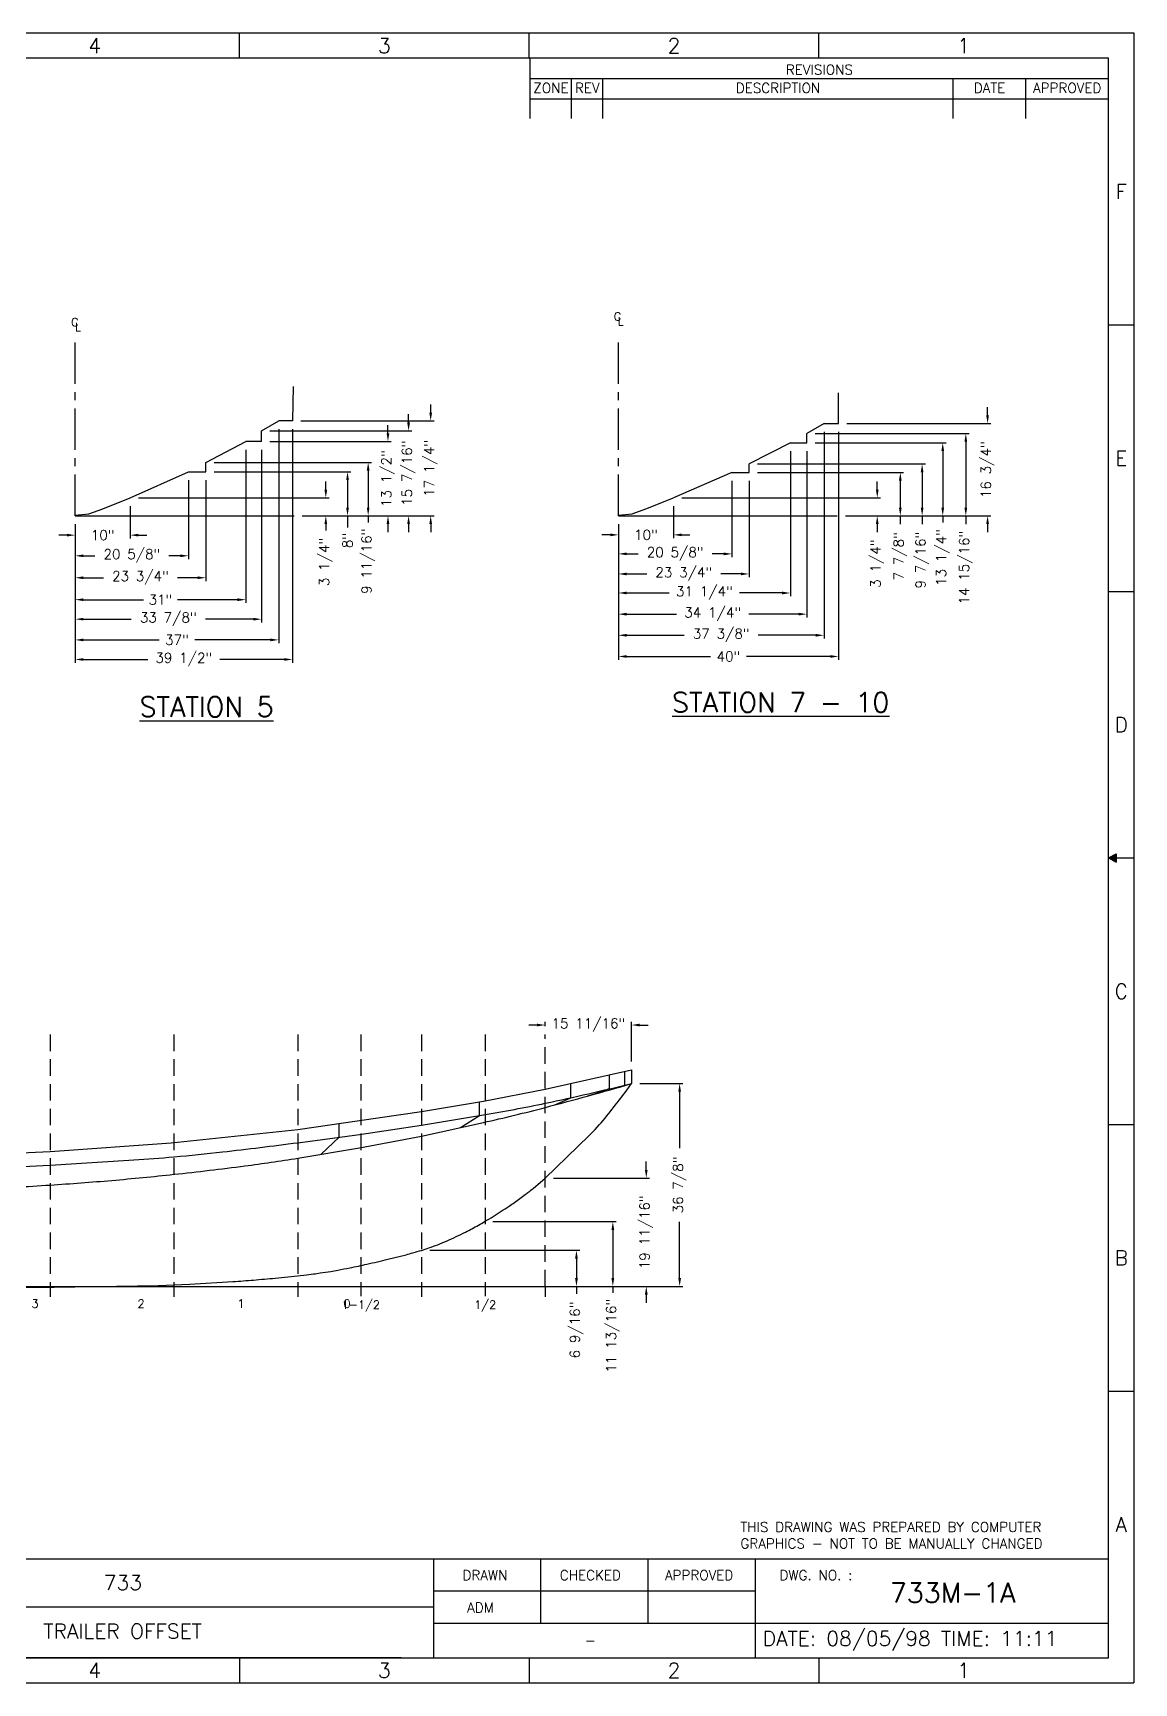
# Model space of a CAD drawing. Extents: x 0 to 431, y 0 to 300.
# Drawn here: x 230.3 to 430.5, y 0 to 300 of the extents above; entities that cross this region are included whole.
import ezdxf
from ezdxf.enums import TextEntityAlignment as Align

# ---------------------------------------------------------------- set-up
doc = ezdxf.new("R2010")
doc.units = 0
doc.header["$LTSCALE"] = 1.5
for name, pattern in [('CENTER', [2, 1.25, -0.25, 0.25, -0.25]), ('DASHED', [0.75, 0.5, -0.25]), ('PHANTOM', [2.5, 1.25, -0.25, 0.25, -0.25, 0.25, -0.25])]:
    doc.linetypes.add(name, pattern=pattern)
doc.layers.get('0').update_dxf_attribs({"linetype": 'CONTINUOUS'})
doc.layers.get('DEFPOINTS').update_dxf_attribs({"linetype": 'CONTINUOUS'})
for name, color, linetype in [('B10', 7, 'CONTINUOUS'), ('B2-5', 7, 'CONTINUOUS'), ('B20', 7, 'CONTINUOUS'), ('B30', 7, 'CONTINUOUS'), ('B5', 7, 'CONTINUOUS'), ('BL', 7, 'CONTINUOUS'), ('BORDER', 7, 'CONTINUOUS'), ('DIM', 7, 'CONTINUOUS'), ('DIM_M', 6, 'CONTINUOUS'), ('KL', 7, 'CONTINUOUS'), ('OC', 7, 'CONTINUOUS'), ('SECTION', 1, 'CONTINUOUS'), ('SH', 7, 'CONTINUOUS'), ('SK', 7, 'CONTINUOUS'), ('SR3A', 7, 'CONTINUOUS'), ('TR', 7, 'CONTINUOUS'), ('TXT_L', 5, 'CONTINUOUS'), ('TXT_M', 6, 'CONTINUOUS'), ('TXT_S', 7, 'CONTINUOUS')]:
    doc.layers.add(name, color=color, linetype=linetype)
doc.styles.add('LARGE', font='SIMPLEX.SHX', dxfattribs={"height": 3.6})
doc.styles.add('MEDIUM', font='SIMPLEX.SHX', dxfattribs={"height": 2.7})
doc.styles.add('SIMPLEX', font='simplex')
doc.styles.add('SMALL', font='SIMPLEX', dxfattribs={"height": 1.8})
doc.dimstyles.new('SMALL', dxfattribs={"dimscale": 1.5, "dimtxt": 1.2, "dimasz": 1, "dimexe": 0.4, "dimexo": 1, "dimgap": 0.8, "dimtad": 0, "dimdec": 4, "dimzin": 3, "dimtxsty": 'SMALL', "dimcen": 1, "dimclrd": 256, "dimclre": 256, "dimclrt": 256, "dimazin": 3, "dimtfac": 1, "dimtdec": 0, "dimtofl": 0, "dimtmove": 0, "dimatfit": 3, "dimtolj": 1, "dimtzin": 0})

# ---------------------------------------------------------------- blocks, each defined once
blk = doc.blocks.new('BOX')
at = {"layer": 'BORDER', "ltscale": 4}
for p, q in [((44.69, 15.05), (283.85, 15.05)), ((241.08, 15.05), (241.08, 3.12)), ((202.08, 11.16), (241.08, 11.16)), ((121.06, 9.22), (202.08, 9.22)), ((202.08, 7.27), (283.85, 7.27))]:
    blk.add_line(p, q, dxfattribs=at)
at = {"layer": 'BORDER', "color": 6, "ltscale": 4}
for p, q in [((202.08, 15.05), (202.08, 3.12)), ((215.08, 15.05), (215.08, 7.27)), ((228.08, 15.05), (228.08, 7.27))]:
    blk.add_line(p, q, dxfattribs=at)
at = {"layer": 'TXT_L', "ltscale": 4, "style": 'LARGE'}
blk.add_attdef('DRAWING', (257.4, 9.74), '', height=2.4, dxfattribs=at)
at = {"layer": 'TXT_M', "ltscale": 4, "style": 'MEDIUM'}
for tag, p in [('BOAT', (164.45, 11.27)), ('TITLE', (164.42, 5.38))]:
    blk.add_attdef(tag, text='', height=1.8, dxfattribs=at).set_placement(p, align=Align.CENTER)
at = {"layer": 'TXT_S', "ltscale": 4, "style": 'SMALL'}
for s, p in [('THIS DRAWING WAS PREPARED BY COMPUTER', (239.3, 18.31)), ('GRAPHICS - NOT TO BE MANUALLY CHANGED', (239.3, 16.31)), ('DRAWN ', (205.61, 12.47)), ('CHECKED ', (217.41, 12.47)), ('APPROVED ', (230.15, 12.47)), ('DWG. NO. :', (244.03, 12.47))]:
    blk.add_text(s, height=1.2, dxfattribs=at).set_placement(p)
for p in [(206.18, 8.54), (218.36, 8.54), (231.35, 8.54)]:
    blk.add_attdef('NAME', p, '', height=1.2, dxfattribs=at)
blk.add_attdef('-', text='', height=1.2, dxfattribs=at).set_placement((221.11, 4.54), align=Align.CENTER)
blk = doc.blocks.new('L', base_point=(6285.9, 125))
blk.add_line((6285.9, 125), (6285.9, 0))
blk = doc.blocks.new('BRD')
for p, q in [((0, 200), (287, 200)), ((0, 0), (287, 0))]:
    blk.add_line(p, q)
at = {"layer": 'BORDER'}
blk.add_line((287, 200), (287, 0), dxfattribs=at)
at = {"layer": 'BORDER', "color": 6}
for p, q in [((283.91, 196.94), (3.08, 196.94)), ((213.83, 189.63), (213.83, 196.94)), ((283.91, 3.06), (283.91, 196.94)), ((283.91, 194.45), (213.83, 194.45)), ((218.83, 189.63), (218.83, 194.45)), ((222.64, 189.63), (222.64, 194.45)), ((265.09, 189.63), (265.09, 194.45)), ((273.9, 189.63), (273.9, 194.45)), ((283.91, 191.96), (213.83, 191.96)), ((283.91, 100), (284.84, 100.51)), ((284.84, 100.51), (284.84, 99.49)), ((283.91, 100), (284.84, 99.49)), ((3.08, 3.06), (283.91, 3.06)), ((198.18, 3.06), (3.08, 3.06))]:
    blk.add_line(p, q, dxfattribs=at)
blk.add_solid([(284.84, 100.51), (284.84, 99.49), (283.91, 100)], dxfattribs=at)
at = {"layer": 'BORDER', "zscale": 0.2175}
for p, xscale, yscale, rotation in [((178.6, 196.94), 0.02463397823155932, 0.02447945928620387, 180), ((213.7, 196.94), 0.02463397823155932, 0.02447945928620387, 180), ((248.8, 196.94), 0.02463397823155932, 0.02447945928620387, 180), ((283.91, 164.62), 0.02447945928620386, 0.0246339782315593, 90), ((283.91, 132.31), 0.02447945928620386, 0.0246339782315593, 90), ((283.91, 100), 0.02447945928620386, 0.0246339782315593, 90), ((283.91, 67.69), 0.02447945928620386, 0.0246339782315593, 90), ((283.91, 35.37), 0.02447945928620386, 0.0246339782315593, 90)]:
    blk.add_blockref('L', p, dxfattribs=dict(at, xscale=xscale, yscale=yscale, rotation=rotation))
at = {"layer": 'BORDER', "xscale": -0.02463397823155932, "yscale": 0.02447945928620387, "zscale": 0.2175}
for p in [(178.6, 3.06), (213.7, 3.06), (248.8, 3.06)]:
    blk.add_blockref('L', p, dxfattribs=at)
at = {"layer": 'TXT_S', "style": 'SMALL'}
for s, p in [('REVISIONS', (248.87, 194.95)), ('ZONE', (216.33, 192.74)), ('REV', (220.74, 192.74)), ('DESCRIPTION', (243.86, 192.74)), ('DATE', (269.49, 192.74)), ('APPROVED', (278.9, 192.74))]:
    blk.add_text(s, height=1.2, dxfattribs=at).set_placement(p, align=Align.CENTER)
blk = doc.blocks.new('VA')
at = {"layer": 'TXT_M', "color": 6, "ltscale": 4, "style": 'MEDIUM'}
for s, p in [('F', (285.45, 180.78)), ('E', (285.45, 148.47)), ('D', (285.45, 116.16)), ('C', (285.45, 83.84)), ('B', (285.45, 51.53)), ('A', (285.45, 19.22))]:
    blk.add_text(s, height=1.8, dxfattribs=at).set_placement(p, align=Align.MIDDLE)
blk = doc.blocks.new('H1')
at = {"layer": 'TXT_M', "color": 6, "ltscale": 4, "style": 'MEDIUM'}
for s, p in [('4', (161.04, 198.47)), ('3', (196.15, 198.47)), ('2', (231.25, 198.47)), ('1', (266.35, 198.47)), ('4', (161.04, 1.53)), ('3', (196.15, 1.53)), ('2', (231.25, 1.53)), ('1', (266.35, 1.53))]:
    blk.add_text(s, height=1.8, dxfattribs=at).set_placement(p, align=Align.MIDDLE)
blk = doc.blocks.new('*D32')
at = {"linetype": 'BYBLOCK', "ltscale": 4}
for p, q in [((277.51, 255.81), (277.51, 213.33)), ((238.01, 238.56), (238.01, 213.33)), ((239.51, 213.93), (251.2, 213.93)), ((276.01, 213.93), (264.31, 213.93))]:
    blk.add_line(p, q, dxfattribs=at)
for points in [[(239.51, 214.18), (239.51, 213.68), (238.01, 213.93)], [(276.01, 214.18), (276.01, 213.68), (277.51, 213.93)]]:
    blk.add_solid(points, dxfattribs=at)
at = {"layer": 'DEFPOINTS', "color": 0, "linetype": 'BYBLOCK', "ltscale": 4}
for p in [(277.51, 257.31), (238.01, 240.06), (277.51, 213.93)]:
    blk.add_point(p, dxfattribs=at)
at = {"linetype": 'BYBLOCK', "ltscale": 4, "insert": (257.76, 213.93), "char_height": 1.8, "attachment_point": 5, "style": 'SMALL'}
blk.add_mtext('\\A1;39 1/2"', dxfattribs=at)
blk = doc.blocks.new('*D33')
at = {"linetype": 'BYBLOCK', "ltscale": 4}
for p, q in [((275.01, 255.81), (275.01, 216.89)), ((238.01, 238.56), (238.01, 216.89)), ((239.51, 217.49), (253.25, 217.49)), ((273.51, 217.49), (259.76, 217.49))]:
    blk.add_line(p, q, dxfattribs=at)
for points in [[(239.51, 217.74), (239.51, 217.24), (238.01, 217.49)], [(273.51, 217.74), (273.51, 217.24), (275.01, 217.49)]]:
    blk.add_solid(points, dxfattribs=at)
at = {"layer": 'DEFPOINTS', "color": 0, "linetype": 'BYBLOCK', "ltscale": 4}
for p in [(275.01, 257.31), (238.01, 240.06), (275.01, 217.49)]:
    blk.add_point(p, dxfattribs=at)
at = {"linetype": 'BYBLOCK', "ltscale": 4, "insert": (256.51, 217.49), "char_height": 1.8, "attachment_point": 5, "style": 'SMALL'}
blk.add_mtext('\\A1;37"', dxfattribs=at)
blk = doc.blocks.new('*D34')
at = {"linetype": 'BYBLOCK', "ltscale": 4}
for p, q in [((271.88, 252.06), (271.88, 220.66)), ((238.01, 238.56), (238.01, 220.66)), ((239.51, 221.26), (248.21, 221.26)), ((270.38, 221.26), (261.67, 221.26))]:
    blk.add_line(p, q, dxfattribs=at)
for points in [[(239.51, 221.51), (239.51, 221.01), (238.01, 221.26)], [(270.38, 221.51), (270.38, 221.01), (271.88, 221.26)]]:
    blk.add_solid(points, dxfattribs=at)
at = {"layer": 'DEFPOINTS', "color": 0, "linetype": 'BYBLOCK', "ltscale": 4}
for p in [(271.88, 253.56), (238.01, 240.06), (271.88, 221.26)]:
    blk.add_point(p, dxfattribs=at)
at = {"linetype": 'BYBLOCK', "ltscale": 4, "insert": (254.94, 221.26), "char_height": 1.8, "attachment_point": 5, "style": 'SMALL'}
blk.add_mtext('\\A1;33 7/8"', dxfattribs=at)
blk = doc.blocks.new('*D35')
at = {"linetype": 'BYBLOCK', "ltscale": 4}
for p, q in [((269.01, 252.06), (269.01, 224.2)), ((238.01, 238.56), (238.01, 224.2)), ((239.51, 224.8), (250.42, 224.8)), ((267.51, 224.8), (256.59, 224.8))]:
    blk.add_line(p, q, dxfattribs=at)
for points in [[(239.51, 225.05), (239.51, 224.55), (238.01, 224.8)], [(267.51, 225.05), (267.51, 224.55), (269.01, 224.8)]]:
    blk.add_solid(points, dxfattribs=at)
at = {"layer": 'DEFPOINTS', "color": 0, "linetype": 'BYBLOCK', "ltscale": 4}
for p in [(269.01, 253.56), (238.01, 240.06), (269.01, 224.8)]:
    blk.add_point(p, dxfattribs=at)
at = {"linetype": 'BYBLOCK', "ltscale": 4, "insert": (253.51, 224.8), "char_height": 1.8, "attachment_point": 5, "style": 'SMALL'}
blk.add_mtext('\\A1;31"', dxfattribs=at)
blk = doc.blocks.new('*D36')
at = {"linetype": 'BYBLOCK', "ltscale": 4}
for p, q in [((261.76, 246.56), (261.76, 228.19)), ((238.01, 238.56), (238.01, 228.19)), ((239.51, 228.79), (243.15, 228.79)), ((260.26, 228.79), (256.61, 228.79))]:
    blk.add_line(p, q, dxfattribs=at)
for points in [[(239.51, 229.04), (239.51, 228.54), (238.01, 228.79)], [(260.26, 229.04), (260.26, 228.54), (261.76, 228.79)]]:
    blk.add_solid(points, dxfattribs=at)
at = {"layer": 'DEFPOINTS', "color": 0, "linetype": 'BYBLOCK', "ltscale": 4}
for p in [(261.76, 248.06), (238.01, 240.06), (261.76, 228.79)]:
    blk.add_point(p, dxfattribs=at)
at = {"linetype": 'BYBLOCK', "ltscale": 4, "insert": (249.88, 228.79), "char_height": 1.8, "attachment_point": 5, "style": 'SMALL'}
blk.add_mtext('\\A1;23 3/4"', dxfattribs=at)
blk = doc.blocks.new('*D37')
at = {"linetype": 'BYBLOCK', "ltscale": 4}
for p, q in [((258.63, 246.56), (258.63, 232.18)), ((238.01, 238.56), (238.01, 232.18)), ((239.51, 232.78), (241.59, 232.78)), ((257.13, 232.78), (255.05, 232.78))]:
    blk.add_line(p, q, dxfattribs=at)
for points in [[(239.51, 233.03), (239.51, 232.53), (238.01, 232.78)], [(257.13, 233.03), (257.13, 232.53), (258.63, 232.78)]]:
    blk.add_solid(points, dxfattribs=at)
at = {"layer": 'DEFPOINTS', "color": 0, "linetype": 'BYBLOCK', "ltscale": 4}
for p in [(258.63, 248.06), (238.01, 240.06), (258.63, 232.78)]:
    blk.add_point(p, dxfattribs=at)
at = {"linetype": 'BYBLOCK', "ltscale": 4, "insert": (248.32, 232.78), "char_height": 1.8, "attachment_point": 5, "style": 'SMALL'}
blk.add_mtext('\\A1;20 5/8"', dxfattribs=at)
blk = doc.blocks.new('*D38')
at = {"linetype": 'BYBLOCK', "ltscale": 4}
for p, q in [((248.01, 241.81), (248.01, 235.94)), ((238.01, 238.56), (238.01, 235.94)), ((236.51, 236.54), (235.01, 236.54)), ((249.51, 236.54), (251.01, 236.54))]:
    blk.add_line(p, q, dxfattribs=at)
for points in [[(236.51, 236.79), (236.51, 236.29), (238.01, 236.54)], [(249.51, 236.79), (249.51, 236.29), (248.01, 236.54)]]:
    blk.add_solid(points, dxfattribs=at)
at = {"layer": 'DEFPOINTS', "color": 0, "linetype": 'BYBLOCK', "ltscale": 4}
for p in [(248.01, 243.31), (238.01, 240.06), (248.01, 236.54)]:
    blk.add_point(p, dxfattribs=at)
at = {"linetype": 'BYBLOCK', "ltscale": 4, "insert": (243.01, 236.54), "char_height": 1.8, "attachment_point": 5, "style": 'SMALL'}
blk.add_mtext('\\A1;10"', dxfattribs=at)
blk = doc.blocks.new('*D39')
at = {"linetype": 'BYBLOCK', "ltscale": 4}
for p, q in [((283.57, 244.81), (283.57, 246.31)), ((249.51, 243.31), (284.17, 243.31)), ((279.3, 240.06), (284.17, 240.06)), ((283.57, 238.56), (283.57, 237.36))]:
    blk.add_line(p, q, dxfattribs=at)
for points in [[(283.32, 244.81), (283.82, 244.81), (283.57, 243.31)], [(283.32, 238.56), (283.82, 238.56), (283.57, 240.06)]]:
    blk.add_solid(points, dxfattribs=at)
at = {"layer": 'DEFPOINTS', "color": 0, "linetype": 'BYBLOCK', "ltscale": 4}
for p in [(248.01, 243.31), (283.57, 243.31), (277.8, 240.06)]:
    blk.add_point(p, dxfattribs=at)
at = {"linetype": 'BYBLOCK', "ltscale": 4, "insert": (283.57, 231.66), "char_height": 1.8, "attachment_point": 5, "rotation": 90, "style": 'SMALL'}
blk.add_mtext('\\A1;3 1/4"', dxfattribs=at)
blk = doc.blocks.new('*D40')
at = {"linetype": 'BYBLOCK', "ltscale": 4}
for p, q in [((263.26, 248.06), (288.12, 248.06)), ((287.52, 246.56), (287.52, 241.56)), ((279.3, 240.06), (288.12, 240.06)), ((287.52, 240.06), (287.52, 237.95))]:
    blk.add_line(p, q, dxfattribs=at)
for points in [[(287.27, 246.56), (287.77, 246.56), (287.52, 248.06)], [(287.27, 241.56), (287.77, 241.56), (287.52, 240.06)]]:
    blk.add_solid(points, dxfattribs=at)
at = {"layer": 'DEFPOINTS', "color": 0, "linetype": 'BYBLOCK', "ltscale": 4}
for p in [(261.76, 248.06), (277.8, 240.06), (287.52, 240.06)]:
    blk.add_point(p, dxfattribs=at)
at = {"linetype": 'BYBLOCK', "ltscale": 4, "insert": (287.52, 235.55), "char_height": 1.8, "attachment_point": 5, "rotation": 90, "style": 'SMALL'}
blk.add_mtext('\\A1;8"', dxfattribs=at)
blk = doc.blocks.new('*D41')
at = {"linetype": 'BYBLOCK', "ltscale": 4}
for p, q in [((263.26, 249.77), (291.87, 249.77)), ((291.27, 248.27), (291.27, 241.56)), ((279.3, 240.06), (291.87, 240.06)), ((291.27, 240.06), (291.27, 238.86))]:
    blk.add_line(p, q, dxfattribs=at)
for points in [[(291.02, 248.27), (291.52, 248.27), (291.27, 249.77)], [(291.02, 241.56), (291.52, 241.56), (291.27, 240.06)]]:
    blk.add_solid(points, dxfattribs=at)
at = {"layer": 'DEFPOINTS', "color": 0, "linetype": 'BYBLOCK', "ltscale": 4}
for p in [(261.76, 249.77), (277.8, 240.06), (291.27, 240.06)]:
    blk.add_point(p, dxfattribs=at)
at = {"linetype": 'BYBLOCK', "ltscale": 4, "insert": (291.27, 231.79), "char_height": 1.8, "attachment_point": 5, "rotation": 90, "style": 'SMALL'}
blk.add_mtext('\\A1;9 11/16"', dxfattribs=at)
blk = doc.blocks.new('*D42')
at = {"linetype": 'BYBLOCK', "ltscale": 4}
for p, q in [((294.87, 255.06), (294.87, 256.56)), ((273.38, 253.56), (295.47, 253.56)), ((279.3, 240.06), (295.47, 240.06)), ((294.87, 238.56), (294.87, 237.06))]:
    blk.add_line(p, q, dxfattribs=at)
for points in [[(294.62, 255.06), (295.12, 255.06), (294.87, 253.56)], [(294.62, 238.56), (295.12, 238.56), (294.87, 240.06)]]:
    blk.add_solid(points, dxfattribs=at)
at = {"layer": 'DEFPOINTS', "color": 0, "linetype": 'BYBLOCK', "ltscale": 4}
for p in [(271.88, 253.56), (294.87, 253.56), (277.8, 240.06)]:
    blk.add_point(p, dxfattribs=at)
at = {"linetype": 'BYBLOCK', "ltscale": 4, "insert": (294.87, 246.81), "char_height": 1.8, "attachment_point": 5, "rotation": 90, "style": 'SMALL'}
blk.add_mtext('\\A1;13 1/2"', dxfattribs=at)
blk = doc.blocks.new('*D43')
at = {"linetype": 'BYBLOCK', "ltscale": 4}
for p, q in [((298.62, 257.02), (298.62, 258.52)), ((273.38, 255.52), (299.22, 255.52)), ((279.3, 240.06), (299.22, 240.06)), ((298.62, 238.56), (298.62, 237.06))]:
    blk.add_line(p, q, dxfattribs=at)
for points in [[(298.37, 257.02), (298.87, 257.02), (298.62, 255.52)], [(298.37, 238.56), (298.87, 238.56), (298.62, 240.06)]]:
    blk.add_solid(points, dxfattribs=at)
at = {"layer": 'DEFPOINTS', "color": 0, "linetype": 'BYBLOCK', "ltscale": 4}
for p in [(271.88, 255.52), (298.62, 255.52), (277.8, 240.06)]:
    blk.add_point(p, dxfattribs=at)
at = {"linetype": 'BYBLOCK', "ltscale": 4, "insert": (298.62, 247.79), "char_height": 1.8, "attachment_point": 5, "rotation": 90, "style": 'SMALL'}
blk.add_mtext('\\A1;15 7/16"', dxfattribs=at)
blk = doc.blocks.new('*D44')
at = {"linetype": 'BYBLOCK', "ltscale": 4}
for p, q in [((302.64, 258.81), (302.64, 260.31)), ((279.01, 257.31), (303.24, 257.31)), ((279.3, 240.06), (303.24, 240.06)), ((302.64, 238.56), (302.64, 237.06))]:
    blk.add_line(p, q, dxfattribs=at)
for points in [[(302.39, 258.81), (302.89, 258.81), (302.64, 257.31)], [(302.39, 238.56), (302.89, 238.56), (302.64, 240.06)]]:
    blk.add_solid(points, dxfattribs=at)
at = {"layer": 'DEFPOINTS', "color": 0, "linetype": 'BYBLOCK', "ltscale": 4}
for p in [(277.51, 257.31), (302.64, 257.31), (277.8, 240.06)]:
    blk.add_point(p, dxfattribs=at)
at = {"linetype": 'BYBLOCK', "ltscale": 4, "insert": (302.64, 248.68), "char_height": 1.8, "attachment_point": 5, "rotation": 90, "style": 'SMALL'}
blk.add_mtext('\\A1;17 1/4"', dxfattribs=at)
blk = doc.blocks.new('*D45')
at = {"linetype": 'BYBLOCK', "ltscale": 4}
for p, q in [((37.27, 149.2), (37.27, 143.38)), ((27.27, 145.95), (27.27, 143.38)), ((25.77, 143.98), (24.27, 143.98)), ((38.77, 143.98), (40.27, 143.98))]:
    blk.add_line(p, q, dxfattribs=at)
for points in [[(25.77, 144.23), (25.77, 143.73), (27.27, 143.98)], [(38.77, 144.23), (38.77, 143.73), (37.27, 143.98)]]:
    blk.add_solid(points, dxfattribs=at)
at = {"layer": 'DEFPOINTS', "color": 0, "linetype": 'BYBLOCK', "ltscale": 4}
for p in [(37.27, 150.7), (27.27, 147.45), (37.27, 143.98)]:
    blk.add_point(p, dxfattribs=at)
at = {"linetype": 'BYBLOCK', "ltscale": 4, "insert": (32.27, 143.98), "char_height": 1.8, "attachment_point": 5, "style": 'SMALL'}
blk.add_mtext('\\A1;10"', dxfattribs=at)
blk = doc.blocks.new('*D46')
at = {"linetype": 'BYBLOCK', "ltscale": 4}
for p, q in [((47.9, 153.82), (47.9, 139.92)), ((27.27, 145.95), (27.27, 139.92)), ((28.77, 140.52), (30.86, 140.52)), ((46.4, 140.52), (44.31, 140.52))]:
    blk.add_line(p, q, dxfattribs=at)
for points in [[(28.77, 140.77), (28.77, 140.27), (27.27, 140.52)], [(46.4, 140.77), (46.4, 140.27), (47.9, 140.52)]]:
    blk.add_solid(points, dxfattribs=at)
at = {"layer": 'DEFPOINTS', "color": 0, "linetype": 'BYBLOCK', "ltscale": 4}
for p in [(47.9, 155.32), (27.27, 147.45), (47.9, 140.52)]:
    blk.add_point(p, dxfattribs=at)
at = {"linetype": 'BYBLOCK', "ltscale": 4, "insert": (37.59, 140.52), "char_height": 1.8, "attachment_point": 5, "style": 'SMALL'}
blk.add_mtext('\\A1;20 5/8"', dxfattribs=at)
blk = doc.blocks.new('*D47')
at = {"linetype": 'BYBLOCK', "ltscale": 4}
for p, q in [((51.02, 153.82), (51.02, 136.27)), ((27.27, 145.95), (27.27, 136.27)), ((28.77, 136.87), (32.42, 136.87)), ((49.52, 136.87), (45.88, 136.87))]:
    blk.add_line(p, q, dxfattribs=at)
for points in [[(28.77, 137.12), (28.77, 136.62), (27.27, 136.87)], [(49.52, 137.12), (49.52, 136.62), (51.02, 136.87)]]:
    blk.add_solid(points, dxfattribs=at)
at = {"layer": 'DEFPOINTS', "color": 0, "linetype": 'BYBLOCK', "ltscale": 4}
for p in [(51.02, 155.32), (27.27, 147.45), (51.02, 136.87)]:
    blk.add_point(p, dxfattribs=at)
at = {"linetype": 'BYBLOCK', "ltscale": 4, "insert": (39.15, 136.87), "char_height": 1.8, "attachment_point": 5, "style": 'SMALL'}
blk.add_mtext('\\A1;23 3/4"', dxfattribs=at)
blk = doc.blocks.new('*D48')
at = {"linetype": 'BYBLOCK', "ltscale": 4}
for p, q in [((58.52, 159.2), (58.52, 132.81)), ((27.27, 145.95), (27.27, 132.81)), ((28.77, 133.41), (36.51, 133.41)), ((57.02, 133.41), (49.28, 133.41))]:
    blk.add_line(p, q, dxfattribs=at)
for points in [[(28.77, 133.66), (28.77, 133.16), (27.27, 133.41)], [(57.02, 133.66), (57.02, 133.16), (58.52, 133.41)]]:
    blk.add_solid(points, dxfattribs=at)
at = {"layer": 'DEFPOINTS', "color": 0, "linetype": 'BYBLOCK', "ltscale": 4}
for p in [(58.52, 160.7), (27.27, 147.45), (58.52, 133.41)]:
    blk.add_point(p, dxfattribs=at)
at = {"linetype": 'BYBLOCK', "ltscale": 4, "insert": (42.9, 133.41), "char_height": 1.8, "attachment_point": 5, "style": 'SMALL'}
blk.add_mtext('\\A1;31 1/4"', dxfattribs=at)
blk = doc.blocks.new('*D49')
at = {"linetype": 'BYBLOCK', "ltscale": 4}
for p, q in [((61.52, 159.2), (61.52, 128.96)), ((27.27, 145.95), (27.27, 128.96)), ((28.77, 129.56), (37.84, 129.56)), ((60.02, 129.56), (50.96, 129.56))]:
    blk.add_line(p, q, dxfattribs=at)
for points in [[(28.77, 129.81), (28.77, 129.31), (27.27, 129.56)], [(60.02, 129.81), (60.02, 129.31), (61.52, 129.56)]]:
    blk.add_solid(points, dxfattribs=at)
at = {"layer": 'DEFPOINTS', "color": 0, "linetype": 'BYBLOCK', "ltscale": 4}
for p in [(61.52, 160.7), (27.27, 147.45), (61.52, 129.56)]:
    blk.add_point(p, dxfattribs=at)
at = {"linetype": 'BYBLOCK', "ltscale": 4, "insert": (44.4, 129.56), "char_height": 1.8, "attachment_point": 5, "style": 'SMALL'}
blk.add_mtext('\\A1;34 1/4"', dxfattribs=at)
blk = doc.blocks.new('*D50')
at = {"linetype": 'BYBLOCK', "ltscale": 4}
for p, q in [((64.65, 162.7), (64.65, 125.12)), ((27.27, 145.95), (27.27, 125.12)), ((28.77, 125.72), (39.23, 125.72)), ((63.15, 125.72), (52.69, 125.72))]:
    blk.add_line(p, q, dxfattribs=at)
for points in [[(28.77, 125.97), (28.77, 125.47), (27.27, 125.72)], [(63.15, 125.97), (63.15, 125.47), (64.65, 125.72)]]:
    blk.add_solid(points, dxfattribs=at)
at = {"layer": 'DEFPOINTS', "color": 0, "linetype": 'BYBLOCK', "ltscale": 4}
for p in [(64.65, 164.2), (27.27, 147.45), (64.65, 125.72)]:
    blk.add_point(p, dxfattribs=at)
at = {"linetype": 'BYBLOCK', "ltscale": 4, "insert": (45.96, 125.72), "char_height": 1.8, "attachment_point": 5, "style": 'SMALL'}
blk.add_mtext('\\A1;37 3/8"', dxfattribs=at)
blk = doc.blocks.new('*D51')
at = {"linetype": 'BYBLOCK', "ltscale": 4}
for p, q in [((67.27, 162.7), (67.27, 121.27)), ((27.27, 145.95), (27.27, 121.27)), ((28.77, 121.87), (44.02, 121.87)), ((65.77, 121.87), (50.53, 121.87))]:
    blk.add_line(p, q, dxfattribs=at)
for points in [[(28.77, 122.12), (28.77, 121.62), (27.27, 121.87)], [(65.77, 122.12), (65.77, 121.62), (67.27, 121.87)]]:
    blk.add_solid(points, dxfattribs=at)
at = {"layer": 'DEFPOINTS', "color": 0, "linetype": 'BYBLOCK', "ltscale": 4}
for p in [(67.27, 164.2), (27.27, 147.45), (67.27, 121.87)]:
    blk.add_point(p, dxfattribs=at)
at = {"linetype": 'BYBLOCK', "ltscale": 4, "insert": (47.27, 121.87), "char_height": 1.8, "attachment_point": 5, "style": 'SMALL'}
blk.add_mtext('\\A1;40"', dxfattribs=at)
blk = doc.blocks.new('*D52')
at = {"linetype": 'BYBLOCK', "ltscale": 4}
for p, q in [((74.32, 160.6), (74.32, 162.1)), ((38.77, 159.1), (74.92, 159.1)), ((68.56, 155.85), (74.92, 155.85)), ((74.32, 154.35), (74.32, 152.85))]:
    blk.add_line(p, q, dxfattribs=at)
for points in [[(74.07, 160.6), (74.57, 160.6), (74.32, 159.1)], [(74.07, 154.35), (74.57, 154.35), (74.32, 155.85)]]:
    blk.add_solid(points, dxfattribs=at)
at = {"layer": 'DEFPOINTS', "color": 0, "linetype": 'BYBLOCK', "ltscale": 4}
for p in [(37.27, 159.1), (67.06, 155.85), (74.32, 155.85)]:
    blk.add_point(p, dxfattribs=at)
at = {"linetype": 'BYBLOCK', "ltscale": 4, "insert": (74.32, 147.15), "char_height": 1.8, "attachment_point": 5, "rotation": 90, "style": 'SMALL'}
blk.add_mtext('\\A1;3 1/4"', dxfattribs=at)
blk = doc.blocks.new('*D53')
at = {"linetype": 'BYBLOCK', "ltscale": 4}
for p, q in [((52.52, 163.72), (79.11, 163.72)), ((78.51, 162.22), (78.51, 157.35)), ((68.56, 155.85), (79.11, 155.85)), ((78.51, 155.85), (78.51, 154.35))]:
    blk.add_line(p, q, dxfattribs=at)
for points in [[(78.26, 162.22), (78.76, 162.22), (78.51, 163.72)], [(78.26, 157.35), (78.76, 157.35), (78.51, 155.85)]]:
    blk.add_solid(points, dxfattribs=at)
at = {"layer": 'DEFPOINTS', "color": 0, "linetype": 'BYBLOCK', "ltscale": 4}
for p in [(51.02, 163.72), (67.06, 155.85), (78.51, 155.85)]:
    blk.add_point(p, dxfattribs=at)
at = {"linetype": 'BYBLOCK', "ltscale": 4, "insert": (78.51, 148.47), "char_height": 1.8, "attachment_point": 5, "rotation": 90, "style": 'SMALL'}
blk.add_mtext('\\A1;7 7/8"', dxfattribs=at)
blk = doc.blocks.new('*D54')
at = {"linetype": 'BYBLOCK', "ltscale": 4}
for p, q in [((52.52, 165.26), (83.08, 165.26)), ((82.48, 163.76), (82.48, 157.35)), ((68.56, 155.85), (83.08, 155.85)), ((82.48, 155.85), (82.48, 154.35))]:
    blk.add_line(p, q, dxfattribs=at)
for points in [[(82.23, 163.76), (82.73, 163.76), (82.48, 165.26)], [(82.23, 157.35), (82.73, 157.35), (82.48, 155.85)]]:
    blk.add_solid(points, dxfattribs=at)
at = {"layer": 'DEFPOINTS', "color": 0, "linetype": 'BYBLOCK', "ltscale": 4}
for p in [(51.02, 165.26), (67.06, 155.85), (82.48, 155.85)]:
    blk.add_point(p, dxfattribs=at)
at = {"linetype": 'BYBLOCK', "ltscale": 4, "insert": (82.48, 147.79), "char_height": 1.8, "attachment_point": 5, "rotation": 90, "style": 'SMALL'}
blk.add_mtext('\\A1;9 7/16"', dxfattribs=at)
blk = doc.blocks.new('*D55')
at = {"linetype": 'BYBLOCK', "ltscale": 4}
for p, q in [((63.02, 169.1), (86.83, 169.1)), ((86.23, 167.6), (86.23, 157.35)), ((68.56, 155.85), (86.83, 155.85)), ((86.23, 155.85), (86.23, 154.65))]:
    blk.add_line(p, q, dxfattribs=at)
for points in [[(85.98, 167.6), (86.48, 167.6), (86.23, 169.1)], [(85.98, 157.35), (86.48, 157.35), (86.23, 155.85)]]:
    blk.add_solid(points, dxfattribs=at)
at = {"layer": 'DEFPOINTS', "color": 0, "linetype": 'BYBLOCK', "ltscale": 4}
for p in [(61.52, 169.1), (67.06, 155.85), (86.23, 155.85)]:
    blk.add_point(p, dxfattribs=at)
at = {"linetype": 'BYBLOCK', "ltscale": 4, "insert": (86.23, 148.26), "char_height": 1.8, "attachment_point": 5, "rotation": 90, "style": 'SMALL'}
blk.add_mtext('\\A1;13 1/4"', dxfattribs=at)
blk = doc.blocks.new('*D56')
at = {"linetype": 'BYBLOCK', "ltscale": 4}
for p, q in [((63.02, 170.8), (91.02, 170.8)), ((90.42, 169.3), (90.42, 157.35)), ((68.56, 155.85), (91.02, 155.85)), ((90.42, 155.85), (90.42, 154.35))]:
    blk.add_line(p, q, dxfattribs=at)
for points in [[(90.17, 169.3), (90.67, 169.3), (90.42, 170.8)], [(90.17, 157.35), (90.67, 157.35), (90.42, 155.85)]]:
    blk.add_solid(points, dxfattribs=at)
at = {"layer": 'DEFPOINTS', "color": 0, "linetype": 'BYBLOCK', "ltscale": 4}
for p in [(61.52, 170.8), (67.06, 155.85), (90.42, 155.85)]:
    blk.add_point(p, dxfattribs=at)
at = {"linetype": 'BYBLOCK', "ltscale": 4, "insert": (90.42, 146.42), "char_height": 1.8, "attachment_point": 5, "rotation": 90, "style": 'SMALL'}
blk.add_mtext('\\A1;14 15/16"', dxfattribs=at)
blk = doc.blocks.new('*D57')
at = {"linetype": 'BYBLOCK', "ltscale": 4}
for p, q in [((94.38, 174.1), (94.38, 175.6)), ((68.77, 172.6), (94.98, 172.6)), ((68.56, 155.85), (94.98, 155.85)), ((94.38, 154.35), (94.38, 152.85))]:
    blk.add_line(p, q, dxfattribs=at)
for points in [[(94.13, 174.1), (94.63, 174.1), (94.38, 172.6)], [(94.13, 154.35), (94.63, 154.35), (94.38, 155.85)]]:
    blk.add_solid(points, dxfattribs=at)
at = {"layer": 'DEFPOINTS', "color": 0, "linetype": 'BYBLOCK', "ltscale": 4}
for p in [(67.27, 172.6), (67.06, 155.85), (94.38, 155.85)]:
    blk.add_point(p, dxfattribs=at)
at = {"linetype": 'BYBLOCK', "ltscale": 4, "insert": (94.38, 164.22), "char_height": 1.8, "attachment_point": 5, "rotation": 90, "style": 'SMALL'}
blk.add_mtext('\\A1;16 3/4"', dxfattribs=at)
blk = doc.blocks.new('*D59')
at = {"linetype": 'BYBLOCK', "ltscale": 4}
for p, q in [((340.66, 108.99), (348.5, 108.99)), ((347.9, 107.49), (347.9, 97.27)), ((347.9, 73.61), (347.9, 83.82)), ((340.68, 72.11), (348.5, 72.11))]:
    blk.add_line(p, q, dxfattribs=at)
for points in [[(347.65, 107.49), (348.15, 107.49), (347.9, 108.99)], [(347.65, 73.61), (348.15, 73.61), (347.9, 72.11)]]:
    blk.add_solid(points, dxfattribs=at)
at = {"layer": 'DEFPOINTS', "color": 0, "linetype": 'BYBLOCK', "ltscale": 4}
for p in [(339.16, 108.99), (347.9, 108.99), (339.18, 72.11)]:
    blk.add_point(p, dxfattribs=at)
at = {"linetype": 'BYBLOCK', "ltscale": 4, "insert": (347.9, 90.55), "char_height": 1.8, "attachment_point": 5, "rotation": 90, "style": 'SMALL'}
blk.add_mtext('\\A1;36 7/8"', dxfattribs=at)
blk = doc.blocks.new('*D60')
at = {"linetype": 'BYBLOCK', "ltscale": 4}
for p, q in [((323.47, 119.4), (323.47, 120.23)), ((339.16, 112.99), (339.16, 120.23)), ((321.97, 119.63), (320.47, 119.63)), ((340.66, 119.63), (342.16, 119.63))]:
    blk.add_line(p, q, dxfattribs=at)
for points in [[(321.97, 119.88), (321.97, 119.38), (323.47, 119.63)], [(340.66, 119.88), (340.66, 119.38), (339.16, 119.63)]]:
    blk.add_solid(points, dxfattribs=at)
at = {"layer": 'DEFPOINTS', "color": 0, "linetype": 'BYBLOCK', "ltscale": 4}
for p in [(323.47, 117.9), (339.16, 119.63), (339.16, 111.49)]:
    blk.add_point(p, dxfattribs=at)
at = {"linetype": 'BYBLOCK', "ltscale": 4, "insert": (331.31, 119.63), "char_height": 1.8, "attachment_point": 5, "style": 'SMALL'}
blk.add_mtext('\\A1;15 11/16"', dxfattribs=at)
blk = doc.blocks.new('*D61')
at = {"linetype": 'BYBLOCK', "ltscale": 4}
for p, q in [((341.83, 93.3), (341.83, 94.8)), ((324.97, 91.8), (342.43, 91.8)), ((324.97, 72.11), (342.43, 72.11)), ((341.83, 70.61), (341.83, 69.11))]:
    blk.add_line(p, q, dxfattribs=at)
for points in [[(341.58, 93.3), (342.08, 93.3), (341.83, 91.8)], [(341.58, 70.61), (342.08, 70.61), (341.83, 72.11)]]:
    blk.add_solid(points, dxfattribs=at)
at = {"layer": 'DEFPOINTS', "color": 0, "linetype": 'BYBLOCK', "ltscale": 4}
for p in [(323.47, 91.8), (341.83, 91.8), (323.47, 72.11)]:
    blk.add_point(p, dxfattribs=at)
at = {"linetype": 'BYBLOCK', "ltscale": 4, "insert": (341.83, 81.95), "char_height": 1.8, "attachment_point": 5, "rotation": 90, "style": 'SMALL'}
blk.add_mtext('\\A1;19 11/16"', dxfattribs=at)
blk = doc.blocks.new('*D62')
at = {"linetype": 'BYBLOCK', "ltscale": 4}
for p, q in [((313.94, 83.89), (336.35, 83.89)), ((335.75, 82.39), (335.75, 73.61)), ((314.04, 72.11), (336.35, 72.11)), ((335.75, 72.11), (335.75, 70.91))]:
    blk.add_line(p, q, dxfattribs=at)
for points in [[(335.5, 82.39), (336, 82.39), (335.75, 83.89)], [(335.5, 73.61), (336, 73.61), (335.75, 72.11)]]:
    blk.add_solid(points, dxfattribs=at)
at = {"layer": 'DEFPOINTS', "color": 0, "linetype": 'BYBLOCK', "ltscale": 4}
for p in [(312.44, 83.89), (335.75, 83.89), (312.54, 72.11)]:
    blk.add_point(p, dxfattribs=at)
at = {"linetype": 'BYBLOCK', "ltscale": 4, "insert": (335.75, 63.15), "char_height": 1.8, "attachment_point": 5, "rotation": 90, "style": 'SMALL'}
blk.add_mtext('\\A1;11 13/16"', dxfattribs=at)
blk = doc.blocks.new('*D63')
at = {"linetype": 'BYBLOCK', "ltscale": 4}
for p, q in [((302.47, 78.67), (329.74, 78.67)), ((329.14, 77.17), (329.14, 73.61)), ((302.47, 72.11), (329.74, 72.11)), ((329.14, 72.11), (329.14, 70.75))]:
    blk.add_line(p, q, dxfattribs=at)
for points in [[(328.89, 77.17), (329.39, 77.17), (329.14, 78.67)], [(328.89, 73.61), (329.39, 73.61), (329.14, 72.11)]]:
    blk.add_solid(points, dxfattribs=at)
at = {"layer": 'DEFPOINTS', "color": 0, "linetype": 'BYBLOCK', "ltscale": 4}
for p in [(300.97, 78.67), (329.14, 78.67), (300.97, 72.11)]:
    blk.add_point(p, dxfattribs=at)
at = {"linetype": 'BYBLOCK', "ltscale": 4, "insert": (329.14, 64.19), "char_height": 1.8, "attachment_point": 5, "rotation": 90, "style": 'SMALL'}
blk.add_mtext('\\A1;6 9/16"', dxfattribs=at)

msp = doc.modelspace()

# ---------------------------------------------------------------- linework, layer by layer
at = {"linetype": 'CENTER', "ltscale": 4}
for p, q in [((238.0057, 212.22221), (238.0057, 244.89916)), ((336.77569, 212.22221), (336.77569, 244.89916))]:
    msp.add_line(p, q, dxfattribs=at)
at = {"ltscale": 4}
for p, q in [((238.0057, 212.22221), (277.79562, 212.22221)), ((336.77569, 212.22221), (376.56561, 212.22221))]:
    msp.add_line(p, q, dxfattribs=at)
at = {"layer": 'B10', "linetype": 'PHANTOM', "ltscale": 4}
msp.add_lwpolyline([(325.20542, 105.10153), (328.08877, 106.41713), (328.08877, 109.01656)], dxfattribs=at)
at = {"layer": 'B2-5', "linetype": 'PHANTOM', "ltscale": 4}
msp.add_lwpolyline([(335.26983, 107.86725), (335.95821, 108.0632), (337.9048, 108.68229), (337.9048, 111.20624)], dxfattribs=at)
at = {"layer": 'B20', "linetype": 'PHANTOM', "ltscale": 4}
msp.add_lwpolyline([(308.07698, 100.99557), (311.48235, 103.17338), (311.48235, 105.67273)], dxfattribs=at)
at = {"layer": 'B30', "linetype": 'PHANTOM', "ltscale": 4}
msp.add_lwpolyline([(282.74207, 96.12991), (285.99935, 99.23977), (285.99935, 101.75683)], dxfattribs=at)
at = {"layer": 'B5', "ltscale": 4}
msp.add_lwpolyline([(335.06937, 110.57373), (335.06937, 108.00754), (332.52152, 107.09338), (331.15065, 106.71263)], dxfattribs=at)
at = {"layer": 'BL', "ltscale": 4}
msp.add_line((98.46575, 72.10529), (339.18481, 72.10529), dxfattribs=at)
at = {"layer": 'DIM', "linetype": 'DASHED', "ltscale": 4}
for p, q in [((233.46575, 117.903), (233.46575, 70.23766)), ((255.96575, 117.903), (255.96575, 70.23766)), ((278.46575, 117.903), (278.46575, 70.23766)), ((300.96575, 117.903), (300.96575, 70.23766))]:
    msp.add_line(p, q, dxfattribs=at)
at = {"layer": 'DIM', "ltscale": 4}
msp.add_line((323.46575, 72.10529), (323.46575, 70.23766), dxfattribs=at)
at = {"layer": 'KL', "ltscale": 4}
msp.add_lwpolyline([(210.96575, 71.97529), (232.75468, 71.97529), (234.17675, 71.9854), (253.08251, 72.25429), (258.84184, 72.50237), (266.69689, 72.97763, 0.003107937), (270.44259, 73.26807, 0.002974822), (274.35192, 73.6191), (279.60023, 74.16802, 0.002526845), (281.3185, 74.38193, 0.003545361), (282.54121, 74.54925), (284.45977, 74.84769, 0.005334921), (285.74966, 75.07379, 0.003135102), (287.93776, 75.49564, 0.005587171), (291.05772, 76.1538, 0.004569529), (294.85534, 77.03585), (298.18392, 77.87036, 0.005280469), (299.41986, 78.20946, 0.004198949), (300.96575, 78.66529, 0.01019041), (302.32399, 79.10865, 0.008608056), (303.91099, 79.69355, 0.009796391), (305.52665, 80.35752, 0.008870985), (307.2822, 81.15683, 0.005028013), (308.97954, 81.98733, 0.007303949), (310.13356, 82.58771, 0.004708423), (311.35319, 83.25993, 0.005217966), (312.44147, 83.88823, 0.005570784), (314.01817, 84.84447, 0.005929062), (315.47855, 85.77675, 0.003568978), (316.87875, 86.70853, 0.005065929), (317.85373, 87.38191, 0.003035378), (318.83787, 88.08544, 0.00296596), (319.83632, 88.81747, 0.003698596), (320.47036, 89.29545, 0.002902992), (321.27005, 89.91503), (323.46575, 91.79529), (331.38131, 99.47234, 0.027370258), (334.34508, 102.71889, 0.015222092), (339.15575, 108.98529)], format="xyb", dxfattribs=at)
at = {"layer": 'OC', "ltscale": 4}
msp.add_lwpolyline([(94.28951, 88.85529), (120.96575, 88.85529), (143.46575, 88.85529), (165.96575, 88.85529), (188.46575, 88.91529), (210.96575, 89.41529, 0.004523952), (220.78567, 89.81943, 0.003500721), (233.46575, 90.54529, 0.005456708), (244.67092, 91.38834, 0.005403266), (255.96575, 92.48529, 0.005467847), (268.83434, 94.01815, 0.007281228), (278.46575, 95.41529), (289.71575, 97.29529), (300.96575, 99.41529), (312.21575, 101.91529, 0.009369341), (323.51899, 104.65635, 0.006716137), (339.15575, 108.98529)], format="xyb", dxfattribs=at)
at = {"layer": 'SECTION', "ltscale": 4}
for p, q in [((277.6307, 235.72221), (277.5057, 229.47221)), ((376.77569, 228.97221), (376.77569, 234.59721)), ((271.8807, 227.6865), (275.0057, 229.47221)), ((277.5057, 229.47221), (275.0057, 229.47221)), ((374.15069, 228.97221), (371.02569, 227.17137)), ((374.15069, 228.97221), (376.77569, 228.97221)), ((261.7557, 221.93244), (269.0057, 225.72221)), ((271.8807, 225.72221), (269.0057, 225.72221)), ((271.8807, 225.72221), (271.8807, 227.6865)), ((368.02569, 225.47221), (360.52569, 221.63888)), ((368.02569, 225.47221), (371.02569, 225.47221)), ((371.02569, 225.47221), (371.02569, 227.17137)), ((248.0057, 215.47221), (258.6307, 220.22221)), ((258.6307, 220.22221), (261.7557, 220.22221)), ((261.7557, 220.22221), (261.7557, 221.93244)), ((357.40069, 220.09721), (346.77569, 215.47221)), ((357.40069, 220.09721), (360.52569, 220.09721)), ((360.52569, 220.09721), (360.52569, 221.63888)), ((240.5057, 212.59721), (243.0057, 213.47221)), ((243.0057, 213.47221), (248.0057, 215.47221)), ((339.27569, 212.59721), (341.77569, 213.47221)), ((341.77569, 213.47221), (346.77569, 215.47221)), ((238.0057, 212.34721), (240.5057, 212.59721)), ((238.0057, 212.22221), (238.0057, 212.34721)), ((336.77569, 212.34721), (339.27569, 212.59721)), ((336.77569, 212.22221), (336.77569, 212.34721))]:
    msp.add_line(p, q, dxfattribs=at)
at = {"layer": 'SH', "ltscale": 4}
msp.add_lwpolyline([(93.16725, 93.35642), (120.96575, 93.66529), (143.46575, 94.04529), (165.96575, 94.54529), (188.46575, 95.04529), (210.96575, 95.60529), (233.46575, 96.66529), (255.46575, 98.23529), (278.46575, 100.66529), (289.71575, 102.29529), (300.96575, 103.91529), (312.21575, 105.79529), (323.46575, 107.98529), (339.15575, 111.48529)], dxfattribs=at)
at = {"layer": 'SK', "ltscale": 4}
msp.add_lwpolyline([(188.46575, 92.54529, 0.00343808), (203.38699, 92.77424, 0.006765675), (210.96575, 93.04529), (233.46575, 94.16529, 0.002658068), (248.68804, 95.09886, 0.005553485), (255.96575, 95.66529, 0.006236945), (264.77172, 96.56, 0.004001399), (278.46575, 98.23529), (289.71575, 99.73529), (300.96575, 101.42529), (312.21575, 103.29529, 0.010789363), (323.46772, 105.41931, 0.007678829), (339.15575, 108.98529)], format="xyb", dxfattribs=at)
at = {"layer": 'SR3A', "ltscale": 4}
msp.add_line((339.15575, 111.48529), (339.15575, 108.98529), dxfattribs=at)
at = {"layer": 'TR', "linetype": 'DASHED', "ltscale": 4}
for p, q in [((289.94196, 117.903), (289.94196, 70.3153)), ((312.53962, 117.903), (312.53962, 70.3153)), ((323.46575, 72.10529), (323.46575, 117.903))]:
    msp.add_line(p, q, dxfattribs=at)

# ---------------------------------------------------------------- block references
at = {"color": 255, "xscale": 1.5, "yscale": 1.5, "zscale": 1.5}
msp.add_blockref('BRD', (0, 0), dxfattribs=at)
at = {"ltscale": 4, "xscale": 1.5, "yscale": 1.5, "zscale": 1.5}
for name in ['H1', 'VA']:
    msp.add_blockref(name, (0, 0), dxfattribs=at)
ref = msp.add_blockref('BOX', (0, 0), dxfattribs=dict(xscale=1.5, yscale=1.5, zscale=1.5))
ref.add_attrib('DRAWING', '733M-1A', (386.1046, 14.61327), dxfattribs={"layer": 'TXT_L', "height": 3.6, "style": 'LARGE'})
ref.add_attrib('BOAT', '733', dxfattribs={"layer": 'TXT_M', "height": 2.7, "style": 'MEDIUM'}).set_placement((246.67135, 16.90332), align=Align.CENTER)
ref.add_attrib('TITLE', 'TRAILER OFFSET', dxfattribs={"layer": 'TXT_M', "height": 2.7, "style": 'MEDIUM'}).set_placement((246.62494, 8.07513), align=Align.CENTER)
ref.add_attrib('-', '-', dxfattribs={"layer": 'TXT_S', "height": 1.8, "style": 'SMALL'}).set_placement((331.66138, 6.81686), align=Align.CENTER)
ref.add_attrib('NAME', 'ADM', (309.26466, 12.81618), dxfattribs={"layer": 'TXT_S', "height": 1.8, "style": 'SMALL'})

# ---------------------------------------------------------------- texts
at = {"color": 255, "ltscale": 4, "style": 'MEDIUM'}
msp.add_text('DATE: 08/05/98 TIME: 11:11', height=2.7, dxfattribs=at).set_placement((363, 6.75))
at = {"layer": 'DIM', "ltscale": 4, "style": 'SIMPLEX'}
for s, p in [('C', (336.60757, 247.7036)), ('C', (237.94959, 246.66673)), ('L', (238.5133, 245.78541)), ('L', (337.17129, 246.82228))]:
    msp.add_text(s, height=1.5, dxfattribs=at).set_placement(p, align=Align.CENTER)
at = {"layer": 'DIM', "color": 6, "ltscale": 4, "style": 'MEDIUM'}
for s, p in [('%%USTATION 7 - 10', (366.27136, 176.49615)), ('%%USTATION 5', (261.88676, 175.67576))]:
    msp.add_text(s, height=3.6, dxfattribs=at).set_placement(p, align=Align.CENTER)
at = {"layer": 'DIM', "ltscale": 4, "style": 'SIMPLEX'}
msp.add_text('10              9               8                7                6               5                4               3                2               1                0', height=1.5, dxfattribs=at).set_placement((99.25269, 68.23022))
at = {"layer": 'TR', "ltscale": 4, "style": 'SIMPLEX'}
for s, p in [('1-1/2', (289.94196, 68.03436)), ('1/2', (312.53962, 68.03436))]:
    msp.add_text(s, height=1.5, dxfattribs=at).set_placement(p, align=Align.CENTER)

# ---------------------------------------------------------------- dimensions: what is measured, and where the dimension line sits
at = {"layer": 'DIM_M', "ltscale": 4}
for base, p1, p2, picture, middle, set_off in [((302.64144, 229.47221), (277.79562, 212.22221), (277.5057, 229.47221), '*D44', (302.64144, 220.84721), (0, -27.83638)), ((298.61867, 227.6865), (277.79562, 212.22221), (271.8807, 227.6865), '*D43', (298.61867, 219.95436), (0, -27.83638)), ((294.87333, 225.72221), (277.79562, 212.22221), (271.8807, 225.72221), '*D42', (294.87333, 218.97221), (0, -27.83638)), ((395.72821, 212.22221), (371.02569, 225.47221), (376.56561, 212.22221), '*D55', (395.72821, 204.6365), (309.5027, 56.37632)), ((291.26671, 212.22221), (261.7557, 221.93244), (277.79562, 212.22221), '*D41', (291.26671, 203.95078), (0, -27.83638)), ((287.52138, 212.22221), (261.7557, 220.22221), (277.79562, 212.22221), '*D40', (287.52138, 207.71131), (0, -27.83638)), ((283.57272, 215.47221), (277.79562, 212.22221), (248.0057, 215.47221), '*D39', (283.57272, 203.82221), (0, -27.83638))]:
    dim = msp.add_linear_dim(base=base, p1=p1, p2=p2, angle=90, dimstyle='SMALL', override={"dimpost": '"'}, dxfattribs=at)
    dim.commit()
    dim.dimension.update_dxf_attribs({"geometry": picture, "text_midpoint": middle, "dimtype": 128, "insert": set_off})
for base, p1, picture, middle in [((403.8874, 212.22221), (376.77569, 228.97221), '*D57', (403.8874, 220.59721)), ((399.91807, 212.22221), (371.02569, 227.17137), '*D56', (399.91807, 202.79364)), ((391.97939, 212.22221), (360.52569, 221.63888), '*D54', (391.97939, 204.16507)), ((388.01006, 212.22221), (360.52569, 220.09721), '*D53', (388.01006, 204.85078)), ((383.8202, 212.22221), (346.77569, 215.47221), '*D52', (383.8202, 203.52221))]:
    dim = msp.add_linear_dim(base=base, p1=p1, p2=(376.56561, 212.22221), angle=90, dimstyle='SMALL', override={"dimpost": '"'}, dxfattribs=at)
    dim.commit()
    dim.dimension.update_dxf_attribs({"geometry": picture, "text_midpoint": middle, "insert": (309.5027, 56.37632)})
for base, p1, p2, picture, middle, set_off in [((277.5057, 186.09377), (238.0057, 212.22221), (277.5057, 229.47221), '*D32', (257.7557, 186.09377), (0, -27.83638)), ((275.0057, 189.65694), (238.0057, 212.22221), (275.0057, 229.47221), '*D33', (256.5057, 189.65694), (0, -27.83638)), ((374.15069, 190.49069), (336.77569, 212.22221), (374.15069, 228.97221), '*D50', (355.46319, 190.49069), (309.5027, 64.77464)), ((376.77569, 186.6453), (336.77569, 212.22221), (376.77569, 228.97221), '*D51', (356.77569, 186.6453), (309.5027, 64.77464)), ((271.8807, 193.42216), (238.0057, 212.22221), (271.8807, 225.72221), '*D34', (254.9432, 193.42216), (0, -27.83638)), ((269.0057, 196.9659), (238.0057, 212.22221), (269.0057, 225.72221), '*D35', (253.5057, 196.9659), (0, -27.83638)), ((368.02569, 198.18146), (336.77569, 212.22221), (368.02569, 225.47221), '*D48', (352.40069, 198.18146), (309.5027, 64.77464)), ((371.02569, 194.33607), (336.77569, 212.22221), (371.02569, 225.47221), '*D49', (353.90069, 194.33607), (309.5027, 64.77464)), ((261.7557, 200.9526), (238.0057, 212.22221), (261.7557, 220.22221), '*D36', (249.8807, 200.9526), (0, -27.83638)), ((258.6307, 204.9393), (238.0057, 212.22221), (258.6307, 220.22221), '*D37', (248.3182, 204.9393), (0, -27.83638)), ((357.40069, 205.29543), (336.77569, 212.22221), (357.40069, 220.09721), '*D46', (347.08819, 205.29543), (309.5027, 64.77464)), ((360.52569, 201.64231), (336.77569, 212.22221), (360.52569, 220.09721), '*D47', (348.65069, 201.64231), (309.5027, 64.77464)), ((248.0057, 208.70452), (238.0057, 212.22221), (248.0057, 215.47221), '*D38', (243.0057, 208.70452), (0, -27.83638)), ((346.77569, 208.75627), (336.77569, 212.22221), (346.77569, 215.47221), '*D45', (341.77569, 208.75627), (309.5027, 64.77464))]:
    dim = msp.add_linear_dim(base=base, p1=p1, p2=p2, dimstyle='SMALL', override={"dimpost": '"'}, dxfattribs=at)
    dim.commit()
    dim.dimension.update_dxf_attribs({"geometry": picture, "text_midpoint": middle, "insert": set_off})
dim = msp.add_linear_dim(base=(339.15575, 119.62753), p1=(323.46575, 117.903), p2=(339.15575, 111.48529), dimstyle='SMALL', override={"dimpost": '"'}, dxfattribs=at)
dim.commit()
dim.dimension.update_dxf_attribs({"geometry": '*D60', "text_midpoint": (331.31075, 119.62753), "dimtype": 128})
for base, p1, p2, picture, middle in [((347.89842, 108.98529), (339.18481, 72.10529), (339.15575, 108.98529), '*D59', (347.89842, 90.54529)), ((335.74748, 83.88823), (312.53962, 72.10529), (312.44147, 83.88823), '*D62', (335.74748, 63.14815)), ((329.1417, 78.66529), (300.96575, 72.10529), (300.96575, 78.66529), '*D63', (329.1417, 64.18854))]:
    dim = msp.add_linear_dim(base=base, p1=p1, p2=p2, angle=90, dimstyle='SMALL', override={"dimpost": '"'}, dxfattribs=at)
    dim.commit()
    dim.dimension.update_dxf_attribs({"geometry": picture, "text_midpoint": middle, "dimtype": 128})
dim = msp.add_linear_dim(base=(341.83048, 91.79529), p1=(323.46575, 72.10529), p2=(323.46575, 91.79529), angle=90, dimstyle='SMALL', override={"dimpost": '"'}, dxfattribs=at)
dim.commit()
dim.dimension.update_dxf_attribs({"geometry": '*D61', "text_midpoint": (341.83048, 81.95029)})

doc.saveas('drawing.dxf')
